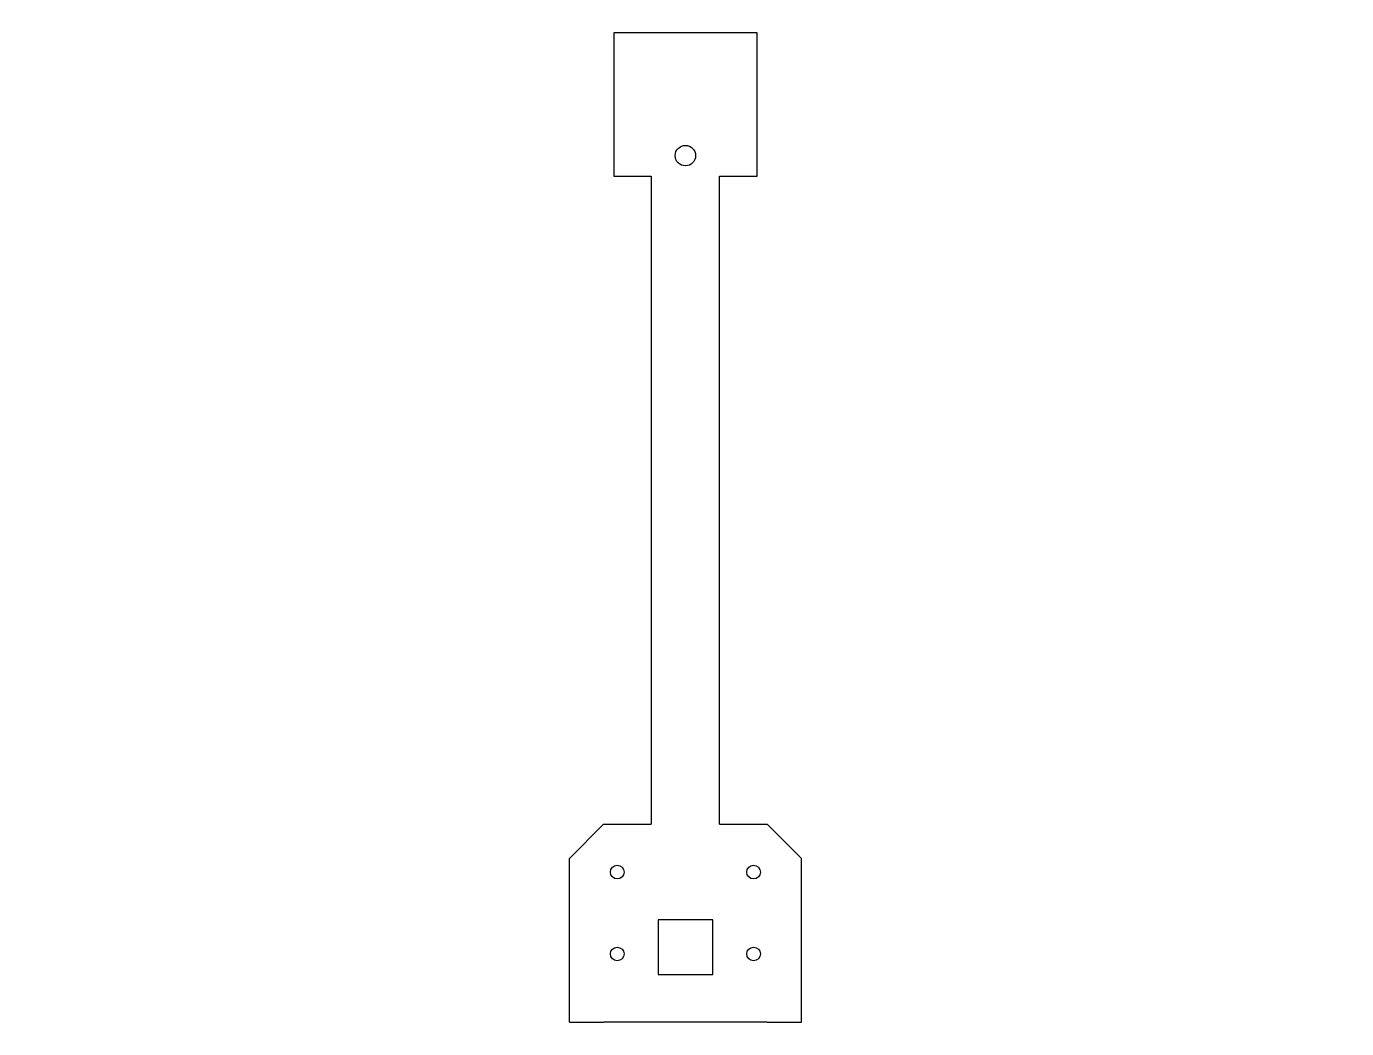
# Paper-space layout 'Layout1' of a CAD drawing. Header units: millimetres. Extents: x 26 to 231, y 20 to 176.
# The model-space entities are those that its viewports show. They can reach past a viewport. Long polylines and large blocks are cut down to what shows.
import ezdxf

# ---------------------------------------------------------------- set-up
doc = ezdxf.new("R2010")
doc.units = ezdxf.units.MM
doc.layers.add('Hidden', color=7, linetype='Continuous')
doc.layers.get('Hidden').off()

msp = doc.modelspace()

# ---------------------------------------------------------------- linework, layer by layer
for p, q in [((21, 21), (0, 21)), ((0, 21), (0, 0)), ((21, 0), (21, 21)), ((0, 0), (5.5, 0)), ((5.5, 0), (5.5, -95)), ((15.5, -95), (15.5, 0)), ((15.5, 0), (21, 0)), ((-6.5, -100), (-1.5, -95)), ((-1.5, -95), (5.5, -95)), ((15.5, -95), (22.5, -95)), ((22.5, -95), (27.5, -100)), ((-6.5, -124), (-6.5, -100)), ((27.5, -124), (27.5, -100)), ((14.5, -109), (6.5, -109)), ((6.5, -109), (6.5, -117)), ((14.5, -117), (14.5, -109)), ((6.5, -117), (10.5, -117)), ((10.5, -117), (14.5, -117)), ((-6.5, -124), (-1.5, -124)), ((22.5, -124), (-1.5, -124)), ((22.5, -124), (27.5, -124))]:
    msp.add_line(p, q)
for centre, radius in [((10.5, 3), 1.5), ((0.5, -102), 1), ((20.5, -102), 1), ((0.5, -114), 1), ((20.5, -114), 1)]:
    msp.add_circle(centre, radius)

psp = doc.layouts.get("Layout1")

# ---------------------------------------------------------------- viewports
at = {"layer": 'Hidden'}
psp.add_viewport(center=(128.5, 97.5), size=(205.6, 156), view_center_point=(10.66, -51.5), view_height=146.8752, dxfattribs=at)

doc.saveas('drawing.dxf')
